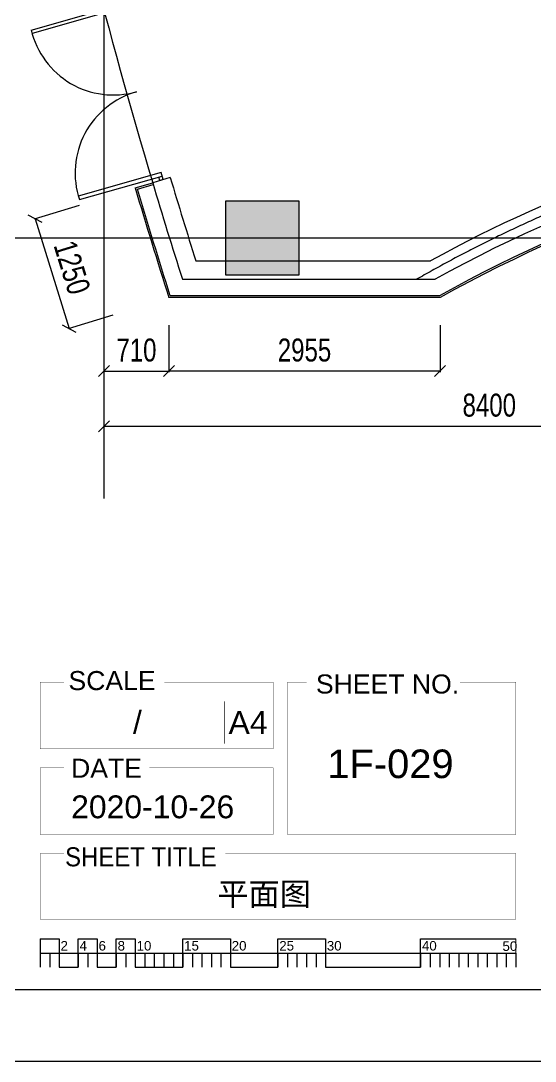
# Model space of a CAD drawing. Extents: x 52554 to 96099, y 96787 to 127580.
# Drawn here: x 63472 to 69080, y 96787 to 108114 of the extents above; entities that cross this region are included whole.
import ezdxf
from ezdxf.enums import TextEntityAlignment as Align

# ---------------------------------------------------------------- set-up
doc = ezdxf.new("R2010")
doc.units = 0
doc.header["$LTSCALE"] = 300
doc.linetypes.add('100316总图道路$0$DOTE', pattern=[2.42, 2, -0.2, 0.02, -0.2])
doc.linetypes.add('CENTER', pattern=[2, 1.25, -0.25, 0.25, -0.25])
doc.layers.get('Defpoints').update_dxf_attribs({"color": 212})
for name, color, linetype in [('0-土建-DOTE', 251, 'Continuous'), ('0-土建-柱', 7, 'Continuous'), ('0-土建-窗', 4, 'Continuous'), ('0-土建-门窗', 4, 'Continuous'), ('0-土建墙体', 7, 'Continuous'), ('DIM', 3, 'Continuous'), ('轴线', 10, 'CENTER')]:
    doc.layers.add(name, color=color, linetype=linetype)
doc.styles.get("Standard").update_dxf_attribs({"font": 'arial.ttf', "width": 0.75})
doc.dimstyles.new('DIM-200MM', dxfattribs={"dimtxt": 250, "dimasz": 120, "dimexe": 10, "dimexo": 100, "dimgap": 100, "dimtad": 1, "dimdec": 0, "dimrnd": 5, "dimzin": 1, "dimdsep": 46, "dimtxsty": 'Standard', "dimblk": 'OBLIQUE', "dimcen": 0.5, "dimdle": 1, "dimclrd": 256, "dimclre": 256, "dimclrt": 7, "dimaunit": 1, "dimadec": 0, "dimazin": 0, "dimtfac": 1, "dimtdec": 0, "dimtix": 1, "dimtmove": 2, "dimatfit": 3, "dimfxl": 500, "dimfxlon": 1, "dimtolj": 1, "dimtzin": 1, "dimarcsym": 0})

# ---------------------------------------------------------------- blocks, each defined once
blk = doc.blocks.new('南区-墙-1F$0$DOOR_C01')
for p, q in [((-0.48, 0.4596), (-0.48, -0.01)), ((-0.46, -0.01), (-0.46, 0.46)), ((0.46, -0.01), (0.46, 0.46)), ((0.48, 0.4596), (0.48, -0.01)), ((-0.5, -0.01), (-0.5, 0.01)), ((-0.5, 0.01), (-0.48, 0.01)), ((0.5, 0.01), (0.48, 0.01)), ((0.5, -0.01), (0.5, 0.01)), ((-0.5, -0.01), (-0.46, -0.01)), ((0.5, -0.01), (0.46, -0.01))]:
    blk.add_line(p, q)
for centre, start, end in [((-0.46, 0), 0, 92.4919), ((0.46, 0), 87.5081, 180)]:
    blk.add_arc(centre, 0.46, start, end)
blk = doc.blocks.new('_Oblique')
at = {"color": 0, "linetype": 'ByBlock', "lineweight": -2}
blk.add_line((-0.5, -0.5), (0.5, 0.5), dxfattribs=at)
blk = doc.blocks.new('*D271')
at = {"layer": 'Defpoints', "color": 0, "transparency": 16777216}
for p in [(65087, 105100), (68042, 105100), (65087, 104300)]:
    blk.add_point(p, dxfattribs=at)
at = {"layer": 'DIM', "lineweight": -2, "transparency": 16777216}
for p, q in [((65087, 104800), (65087, 104290)), ((68042, 104800), (68042, 104290)), ((68043, 104300), (65086, 104300))]:
    blk.add_line(p, q, dxfattribs=at)
at = {"layer": 'DIM', "lineweight": -2, "transparency": 16777216, "xscale": 120, "yscale": 120, "zscale": 120, "rotation": 180}
blk.add_blockref('_Oblique', (65087, 104300), dxfattribs=at)
at = {"layer": 'DIM', "lineweight": -2, "transparency": 16777216, "xscale": 120, "yscale": 120, "zscale": 120}
blk.add_blockref('_Oblique', (68042, 104300), dxfattribs=at)
at = {"layer": 'DIM', "color": 7, "transparency": 16777216, "insert": (66565, 104528), "char_height": 250, "attachment_point": 5}
blk.add_mtext('\\A1;2955', dxfattribs=at)
blk = doc.blocks.new('*D314')
at = {"layer": 'Defpoints', "color": 0, "transparency": 16777216}
for p in [(64379, 105100), (65087, 105100), (65087, 104300)]:
    blk.add_point(p, dxfattribs=at)
at = {"layer": 'DIM', "lineweight": -2, "transparency": 16777216}
for p, q in [((64379, 104800), (64379, 104290)), ((65087, 104800), (65087, 104290)), ((64378, 104300), (65088, 104300))]:
    blk.add_line(p, q, dxfattribs=at)
at = {"layer": 'DIM', "lineweight": -2, "transparency": 16777216, "xscale": 120, "yscale": 120, "zscale": 120, "rotation": 180}
blk.add_blockref('_Oblique', (64379, 104300), dxfattribs=at)
at = {"layer": 'DIM', "lineweight": -2, "transparency": 16777216, "xscale": 120, "yscale": 120, "zscale": 120}
blk.add_blockref('_Oblique', (65087, 104300), dxfattribs=at)
at = {"layer": 'DIM', "color": 7, "transparency": 16777216, "insert": (64733, 104528), "char_height": 250, "attachment_point": 5}
blk.add_mtext('\\A1;710', dxfattribs=at)
blk = doc.blocks.new('*D315')
at = {"layer": 'Defpoints', "color": 0, "transparency": 16777216}
for p in [(64379, 104500), (72779, 104500), (72779, 103700)]:
    blk.add_point(p, dxfattribs=at)
at = {"layer": 'DIM', "lineweight": -2, "transparency": 16777216}
for p, q in [((64379, 104200), (64379, 103690)), ((72779, 104200), (72779, 103690)), ((64378, 103700), (72780, 103700))]:
    blk.add_line(p, q, dxfattribs=at)
at = {"layer": 'DIM', "lineweight": -2, "transparency": 16777216, "xscale": 120, "yscale": 120, "zscale": 120, "rotation": 180}
blk.add_blockref('_Oblique', (64379, 103700), dxfattribs=at)
at = {"layer": 'DIM', "lineweight": -2, "transparency": 16777216, "xscale": 120, "yscale": 120, "zscale": 120}
blk.add_blockref('_Oblique', (72779, 103700), dxfattribs=at)
at = {"layer": 'DIM', "color": 7, "transparency": 16777216, "insert": (68579, 103928), "char_height": 250, "attachment_point": 5}
blk.add_mtext('\\A1;8400', dxfattribs=at)
blk = doc.blocks.new('*D326')
at = {"layer": 'Defpoints', "color": 0, "transparency": 16777216}
for p in [(64719, 106294), (65087, 105100), (63998, 104764)]:
    blk.add_point(p, dxfattribs=at)
at = {"layer": 'DIM', "lineweight": -2, "transparency": 16777216}
for p, q in [((64107, 106105), (63620, 105955)), ((63629, 105959), (63998, 104763)), ((64475, 104911), (63988, 104761))]:
    blk.add_line(p, q, dxfattribs=at)
at = {"layer": 'DIM', "lineweight": -2, "transparency": 16777216, "xscale": 120, "yscale": 120, "zscale": 120}
for p, rotation in [((63629, 105958), 107.154004333702), ((63998, 104764), 287.154004333702)]:
    blk.add_blockref('_Oblique', p, dxfattribs=dict(at, rotation=rotation))
at = {"layer": 'DIM', "color": 7, "transparency": 16777216, "insert": (64031, 105428), "char_height": 250, "attachment_point": 5, "rotation": 287.154}
blk.add_mtext('\\A1;1250', dxfattribs=at)

msp = doc.modelspace()

# ---------------------------------------------------------------- hatches: boundary and pattern name
msp.add_hatch(color=251).paths.add_polyline_path([(65705, 106150), (65705, 105350), (66505, 105350), (66505, 106150)])

# ---------------------------------------------------------------- linework, layer by layer
at = {"color": 8}
msp.add_line((63683.8, 97964.2), (68867.8, 97964.2), dxfattribs=at)
msp.add_lwpolyline([(53175.9, 126801.9), (95477.3, 126801.9), (95477.3, 97564.2), (53175.9, 97564.2)], close=True)
at = {"color": 251}
msp.add_lwpolyline([(65705, 106150), (65705, 105350), (66505, 105350), (66505, 106150)], close=True, dxfattribs=at)
for points, const_width in [([(65035.7, 100914), (66223.9, 100914), (66223.9, 100188.2), (63683.8, 100188.2), (63683.8, 100914), (63943, 100914)], 5.18), ([(68260.6, 100914), (68867.8, 100914), (68867.8, 99255.1), (66379.4, 99255.1), (66379.4, 100914), (66586.8, 100914)], 5.18), ([(65690.6, 100705.9), (65690.6, 100243.8)], 5.18), ([(64873.9, 99980.8), (66223.9, 99980.8), (66223.9, 99255.1), (63683.8, 99255.1), (63683.8, 99980.8), (63943, 99980.8)], 5.18), ([(65700.8, 99047.7), (68867.8, 99047.7), (68867.8, 98332.5), (63683.8, 98332.5), (63683.8, 99047.7), (63943, 99047.7)], 5.18), ([(63891.1, 98119.7), (63891.1, 97964.2)], 10.4), ([(64098.5, 98119.7), (64098.5, 97964.2)], 10.4), ([(64305.8, 98119.7), (64305.8, 97964.2)], 10.4), ([(64513.2, 98119.7), (64513.2, 97964.2)], 10.4), ([(64720.6, 98119.7), (64720.6, 97964.2)], 10.4), ([(65239, 98119.7), (65239, 97964.2)], 10.4), ([(65757.4, 98119.7), (65757.4, 97964.2)], 10.4), ([(66275.8, 98119.7), (66275.8, 97964.2)], 10.4), ([(66794.2, 98119.7), (66794.2, 97964.2)], 10.4), ([(67831, 98119.7), (67831, 97964.2)], 10.4), ([(68867.8, 98119.7), (68867.8, 97964.2)], 10.4)]:
    msp.add_lwpolyline(points, dxfattribs=dict(const_width=const_width))
for points in [[(52553.8, 98860.2), (52553.8, 96786.6), (94025.8, 96786.6)], [(63683.8, 98119.7), (63683.8, 97808.6)], [(63891.1, 97964.2), (63891.1, 97808.6)], [(65757.4, 97964.2), (65757.4, 97808.6)], [(66275.8, 97964.2), (66275.8, 97808.6)], [(68867.8, 97964.2), (68867.8, 97808.6)]]:
    msp.add_lwpolyline(points)
at = {"color": 8}
for points in [[(63683.8, 98119.7), (63891.1, 98119.7), (63891.1, 97808.6), (64098.5, 97808.6), (64098.5, 98119.7), (64305.8, 98119.7), (64305.8, 97808.6), (64513.2, 97808.6), (64513.2, 98119.7), (64720.6, 98119.7), (64720.6, 97808.6), (65239, 97808.6), (65239, 98119.7), (65757.4, 98119.7), (65757.4, 97808.6), (66275.8, 97808.6), (66275.8, 98119.7), (66794.2, 98119.7), (66794.2, 97808.6), (67831, 97808.6), (67831, 98119.7), (68867.8, 98119.7)], [(63787.4, 97964.2), (63787.4, 97808.6)], [(64098.5, 97964.2), (64098.5, 97808.6)], [(64202.2, 97964.2), (64202.2, 97808.6)], [(64305.8, 97964.2), (64305.8, 97808.6)], [(64513.2, 97964.2), (64513.2, 97808.6)], [(64616.9, 97964.2), (64616.9, 97808.6)], [(64720.6, 97964.2), (64720.6, 97808.6)], [(64824.2, 97964.2), (64824.2, 97808.6)], [(64927.9, 97964.2), (64927.9, 97808.6)], [(65031.6, 97964.2), (65031.6, 97808.6)], [(65135.3, 97964.2), (65135.3, 97808.6)], [(65239, 97964.2), (65239, 97808.6)], [(65342.6, 97964.2), (65342.6, 97808.6)], [(65446.3, 97964.2), (65446.3, 97808.6)], [(65550, 97964.2), (65550, 97808.6)], [(65653.7, 97964.2), (65653.7, 97808.6)], [(66379.4, 97964.2), (66379.4, 97808.6)], [(66483.1, 97964.2), (66483.1, 97808.6)], [(66586.8, 97964.2), (66586.8, 97808.6)], [(66690.5, 97964.2), (66690.5, 97808.6)], [(66794.2, 97964.2), (66794.2, 97808.6)], [(67831, 97964.2), (67831, 97808.6)], [(67934.6, 97964.2), (67934.6, 97808.6)], [(68038.3, 97964.2), (68038.3, 97808.6)], [(68142, 97964.2), (68142, 97808.6)], [(68245.7, 97964.2), (68245.7, 97808.6)], [(68349.4, 97964.2), (68349.4, 97808.6)], [(68453, 97964.2), (68453, 97808.6)], [(68556.7, 97964.2), (68556.7, 97808.6)], [(68660.4, 97964.2), (68660.4, 97808.6)], [(68764.1, 97964.2), (68764.1, 97808.6)]]:
    msp.add_lwpolyline(points, dxfattribs=at)
at = {"layer": '0-土建-DOTE', "linetype": '100316总图道路$0$DOTE', "ltscale": 5}
msp.add_arc((75102.4, 92503.9), 14739.7, 95.844, 119.75744, dxfattribs=at)
at = {"layer": '0-土建-柱'}
msp.add_lwpolyline([(65705, 106150), (65705, 105350), (66505, 105350), (66505, 106150)], close=True, dxfattribs=at)
at = {"layer": '0-土建-窗'}
msp.add_arc((124181.4, 124119.4), 61877, 191.967612, 196.68736, dxfattribs=at)
at = {"layer": '0-土建墙体'}
for p, q in [((65102, 106408.9), (64910.4, 106351.5)), ((64718.7, 106294), (64910.3, 106351.5)), ((65380.2, 105500), (67938.6, 105500)), ((65233.6, 105300), (67990.3, 105300)), ((68042.3, 105100), (65087.3, 105100))]:
    msp.add_line(p, q, dxfattribs=at)
msp.add_lwpolyline([(74387.8, 107162.6), (74401.2, 106983.1, 0.0219204), (73505, 106875.2, 0.1002858), (68037.1, 105120), (65101.9, 105120, -0.0039388), (64743.6, 106280.6), (64916.1, 106332.3)], format="xyb", dxfattribs=at)
for centre, radius, start, end in [((75102.4, 92503.9), 14839.7, 100.37371, 118.86475), ((75102.4, 92503.9), 14639.7, 96.36315, 119.06556), ((75102.4, 92503.9), 14439.7, 96.34038, 119.27062), ((126627.7, 124745.3), 64200, 196.595497, 197.443832), ((138210.9, 128325.1), 76723.3, 196.687398, 197.62061), ((126627.7, 124745.3), 64400, 196.595783, 197.574482)]:
    msp.add_arc(centre, radius, start, end, dxfattribs=at)
at = {"layer": '轴线', "ltscale": 500}
for p, q in [((64379, 125293), (64379, 102914.5)), ((57960.3, 105750), (89585.2, 105750))]:
    msp.add_line(p, q, dxfattribs=at)

# ---------------------------------------------------------------- block references
at = {"layer": '0-土建-门窗', "xscale": 2000.000000000042, "yscale": 2000.000000000042, "zscale": 2000.000000000042, "rotation": 105.8854108536397}
msp.add_blockref('南区-墙-1F$0$DOOR_C01', (64732.5, 107342), dxfattribs=at)

# ---------------------------------------------------------------- texts
for s, height, p in [('SCALE', 207.36, (63992.2, 100827.1)), ('SHEET NO.', 207.36, (66689.4, 100790)), ('A4', 248.83, (65737.1, 100349.2)), ('DATE', 207.36, (64020.6, 99872.6)), ('2', 103.7, (63905.3, 97991.4)), ('4', 103.7, (64112.7, 97991.4)), ('6', 103.7, (64320, 97991.4)), ('8', 103.7, (64527.4, 97991.4)), ('10', 103.68, (64734.7, 97991.4)), ('15', 103.68, (65253.1, 97991.4)), ('20', 103.68, (65771.5, 97991.4)), ('25', 103.68, (66289.9, 97991.4)), ('30', 103.68, (66808.3, 97991.4)), ('40', 103.68, (67845.1, 97991.4)), ('50', 103.68, (68722.7, 97987.7))]:
    msp.add_text(s, height=height).set_placement(p)
at = {"width": 0.9}
msp.add_text('SHEET TITLE', height=207.36, dxfattribs=at).set_placement((63955.3, 98908.1))
for tag, text, p in [('/', 'AS NOTED', (64792.1, 100353.1)), ('2020-10-26', '2020-7-22', (65799.2, 99431.5))]:
    msp.add_attdef(tag, text=text, height=248.83).set_placement(p, align=Align.RIGHT)
for tag, p, s, height in [('1F-029', (66813.7, 99868.9), 'SHEET NO.', 311.04), ('平面图', (65615.9, 98482.6), 'SHEET-TITLE', 248.832)]:
    msp.add_attdef(tag, p, s, height=height)

# ---------------------------------------------------------------- dimensions: what is measured, and where the dimension line sits
at = {"layer": 'DIM'}
for p1, p2, distance, picture, middle in [((64718.7, 106294), (65087.3, 105100), -1140.3, '*D326', (64030.9, 105427.8)), ((64379, 105100), (65087.3, 105100), -800, '*D314', (64733.2, 104527.6)), ((68042.3, 105100), (65087.3, 105100), 800, '*D271', (66564.8, 104527.6)), ((64379, 104500), (72779, 104500), -800, '*D315', (68579, 103927.6))]:
    dim = msp.add_aligned_dim(p1=p1, p2=p2, distance=distance, dimstyle='DIM-200MM', dxfattribs=at)
    dim.commit()
    dim.dimension.update_dxf_attribs({"geometry": picture, "text_midpoint": middle})

doc.saveas('drawing.dxf')
